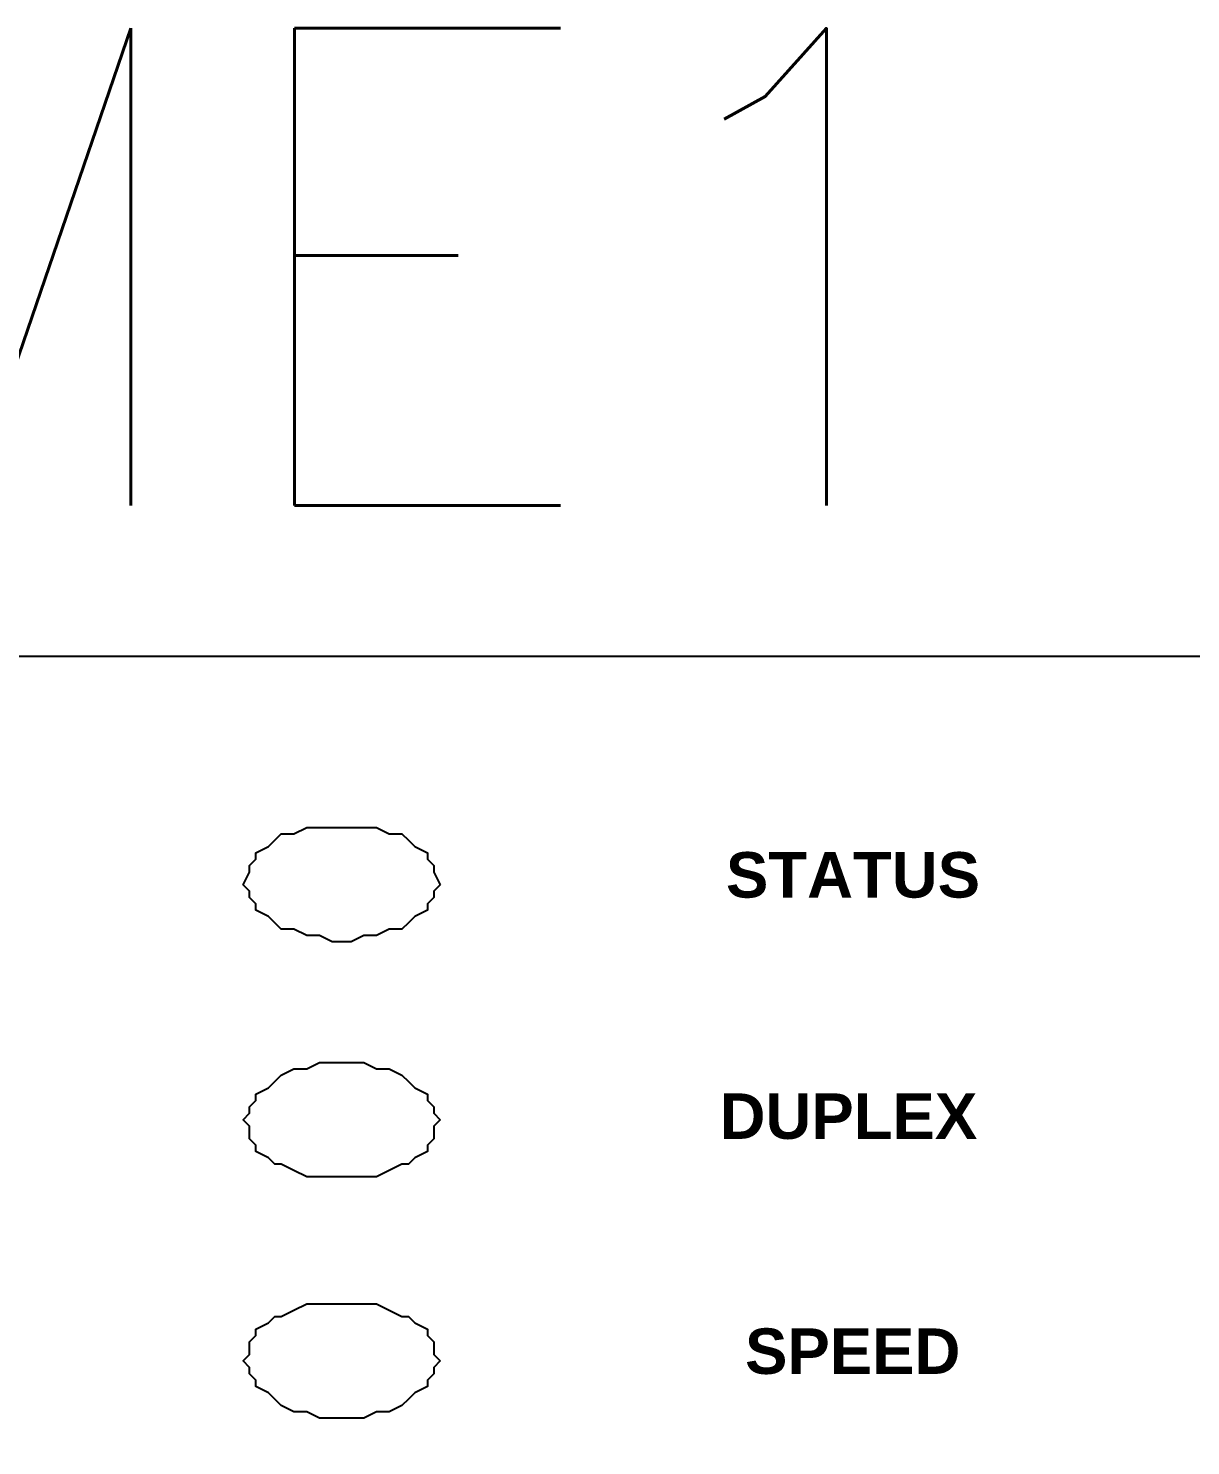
# Model space of a CAD drawing. Header units: millimetres. Extents: x -24 to 24, y -4.4 to 3.5.
# Drawn here: x 15.955 to 18.39, y -1.655 to 1.316 of the extents above; entities that cross this region are included whole.
import ezdxf
from ezdxf.enums import TextEntityAlignment as Align

# ---------------------------------------------------------------- set-up
doc = ezdxf.new("R2010")
doc.units = ezdxf.units.MM
doc.styles.add('PDF Arial Bold', font='arialbd.ttf')
doc.styles.add('STYLE-ROMANS', font='romans.shx')

msp = doc.modelspace()

# ---------------------------------------------------------------- linework, layer by layer
for points in [[(21.9154, 0), (21.9154, -4.4456), (-21.9154, -4.4456), (-21.9154, 0)], [(16.8176, -0.4792), (16.8043, -0.4925), (16.8043, -0.5058), (16.791, -0.5191), (16.791, -0.5324), (16.7643, -0.5457), (16.751, -0.559), (16.7377, -0.5723), (16.7111, -0.5723), (16.6845, -0.5857), (16.6579, -0.5857), (16.6312, -0.599), (16.6179, -0.599), (16.5913, -0.599), (16.5647, -0.5857), (16.5381, -0.5857), (16.5114, -0.5723), (16.4848, -0.5723), (16.4715, -0.559), (16.4582, -0.5457), (16.4316, -0.5324), (16.4316, -0.5191), (16.4183, -0.5058), (16.4183, -0.4925), (16.405, -0.4792), (16.4183, -0.4526), (16.4183, -0.4392), (16.4316, -0.4259), (16.4316, -0.4126), (16.4582, -0.3993), (16.4715, -0.386), (16.4848, -0.3727), (16.5114, -0.3727), (16.5381, -0.3594), (16.5647, -0.3594), (16.5913, -0.3594), (16.6179, -0.3594), (16.6312, -0.3594), (16.6579, -0.3594), (16.6845, -0.3594), (16.7111, -0.3727), (16.7377, -0.3727), (16.751, -0.386), (16.7643, -0.3993), (16.791, -0.4126), (16.791, -0.4259), (16.8043, -0.4392), (16.8043, -0.4526)], [(16.8176, -0.9717), (16.8043, -0.985), (16.8043, -1.0116), (16.791, -1.0249), (16.791, -1.0382), (16.7643, -1.0515), (16.751, -1.0648), (16.7377, -1.0648), (16.7111, -1.0781), (16.6845, -1.0914), (16.6579, -1.0914), (16.6312, -1.0914), (16.6179, -1.0914), (16.5913, -1.0914), (16.5647, -1.0914), (16.5381, -1.0914), (16.5114, -1.0781), (16.4848, -1.0648), (16.4715, -1.0648), (16.4582, -1.0515), (16.4316, -1.0382), (16.4316, -1.0249), (16.4183, -1.0116), (16.4183, -0.985), (16.405, -0.9717), (16.4183, -0.9583), (16.4183, -0.945), (16.4316, -0.9317), (16.4316, -0.9184), (16.4582, -0.9051), (16.4715, -0.8918), (16.4848, -0.8785), (16.5114, -0.8652), (16.5381, -0.8652), (16.5647, -0.8519), (16.5913, -0.8519), (16.6179, -0.8519), (16.6312, -0.8519), (16.6579, -0.8519), (16.6845, -0.8652), (16.7111, -0.8652), (16.7377, -0.8785), (16.751, -0.8918), (16.7643, -0.9051), (16.791, -0.9184), (16.791, -0.9317), (16.8043, -0.945), (16.8043, -0.9583)], [(16.8176, -1.4774), (16.8043, -1.4908), (16.8043, -1.5041), (16.791, -1.5174), (16.791, -1.5307), (16.7643, -1.544), (16.751, -1.5573), (16.7377, -1.5706), (16.7111, -1.5839), (16.6845, -1.5839), (16.6579, -1.5972), (16.6312, -1.5972), (16.6179, -1.5972), (16.5913, -1.5972), (16.5647, -1.5972), (16.5381, -1.5839), (16.5114, -1.5839), (16.4848, -1.5706), (16.4715, -1.5573), (16.4582, -1.544), (16.4316, -1.5307), (16.4316, -1.5174), (16.4183, -1.5041), (16.4183, -1.4908), (16.405, -1.4774), (16.4183, -1.4641), (16.4183, -1.4375), (16.4316, -1.4242), (16.4316, -1.4109), (16.4582, -1.3976), (16.4715, -1.3843), (16.4848, -1.3843), (16.5114, -1.371), (16.5381, -1.3577), (16.5647, -1.3577), (16.5913, -1.3577), (16.6179, -1.3577), (16.6312, -1.3577), (16.6579, -1.3577), (16.6845, -1.3577), (16.7111, -1.371), (16.7377, -1.3843), (16.751, -1.3843), (16.7643, -1.3976), (16.791, -1.4109), (16.791, -1.4242), (16.8043, -1.4375), (16.8043, -1.4641)]]:
    msp.add_lwpolyline(points, close=True)

# ---------------------------------------------------------------- texts
at = {"char_height": 0.09528, "attachment_point": 7, "style": 'PDF Arial Bold'}
for s, insert in [('STATUS', (17.4165, -0.5075)), ('DUPLEX', (17.4032, -1.0132)), ('SPEED', (17.4565, -1.5058))]:
    msp.add_mtext(s, dxfattribs=dict(at, insert=insert))
at = {"style": 'STYLE-ROMANS'}
msp.add_attdef('NOME1', text='NOME1', height=1, dxfattribs=at).set_placement((18.0126, 0.8158), align=Align.MIDDLE_RIGHT)

doc.saveas('drawing.dxf')
